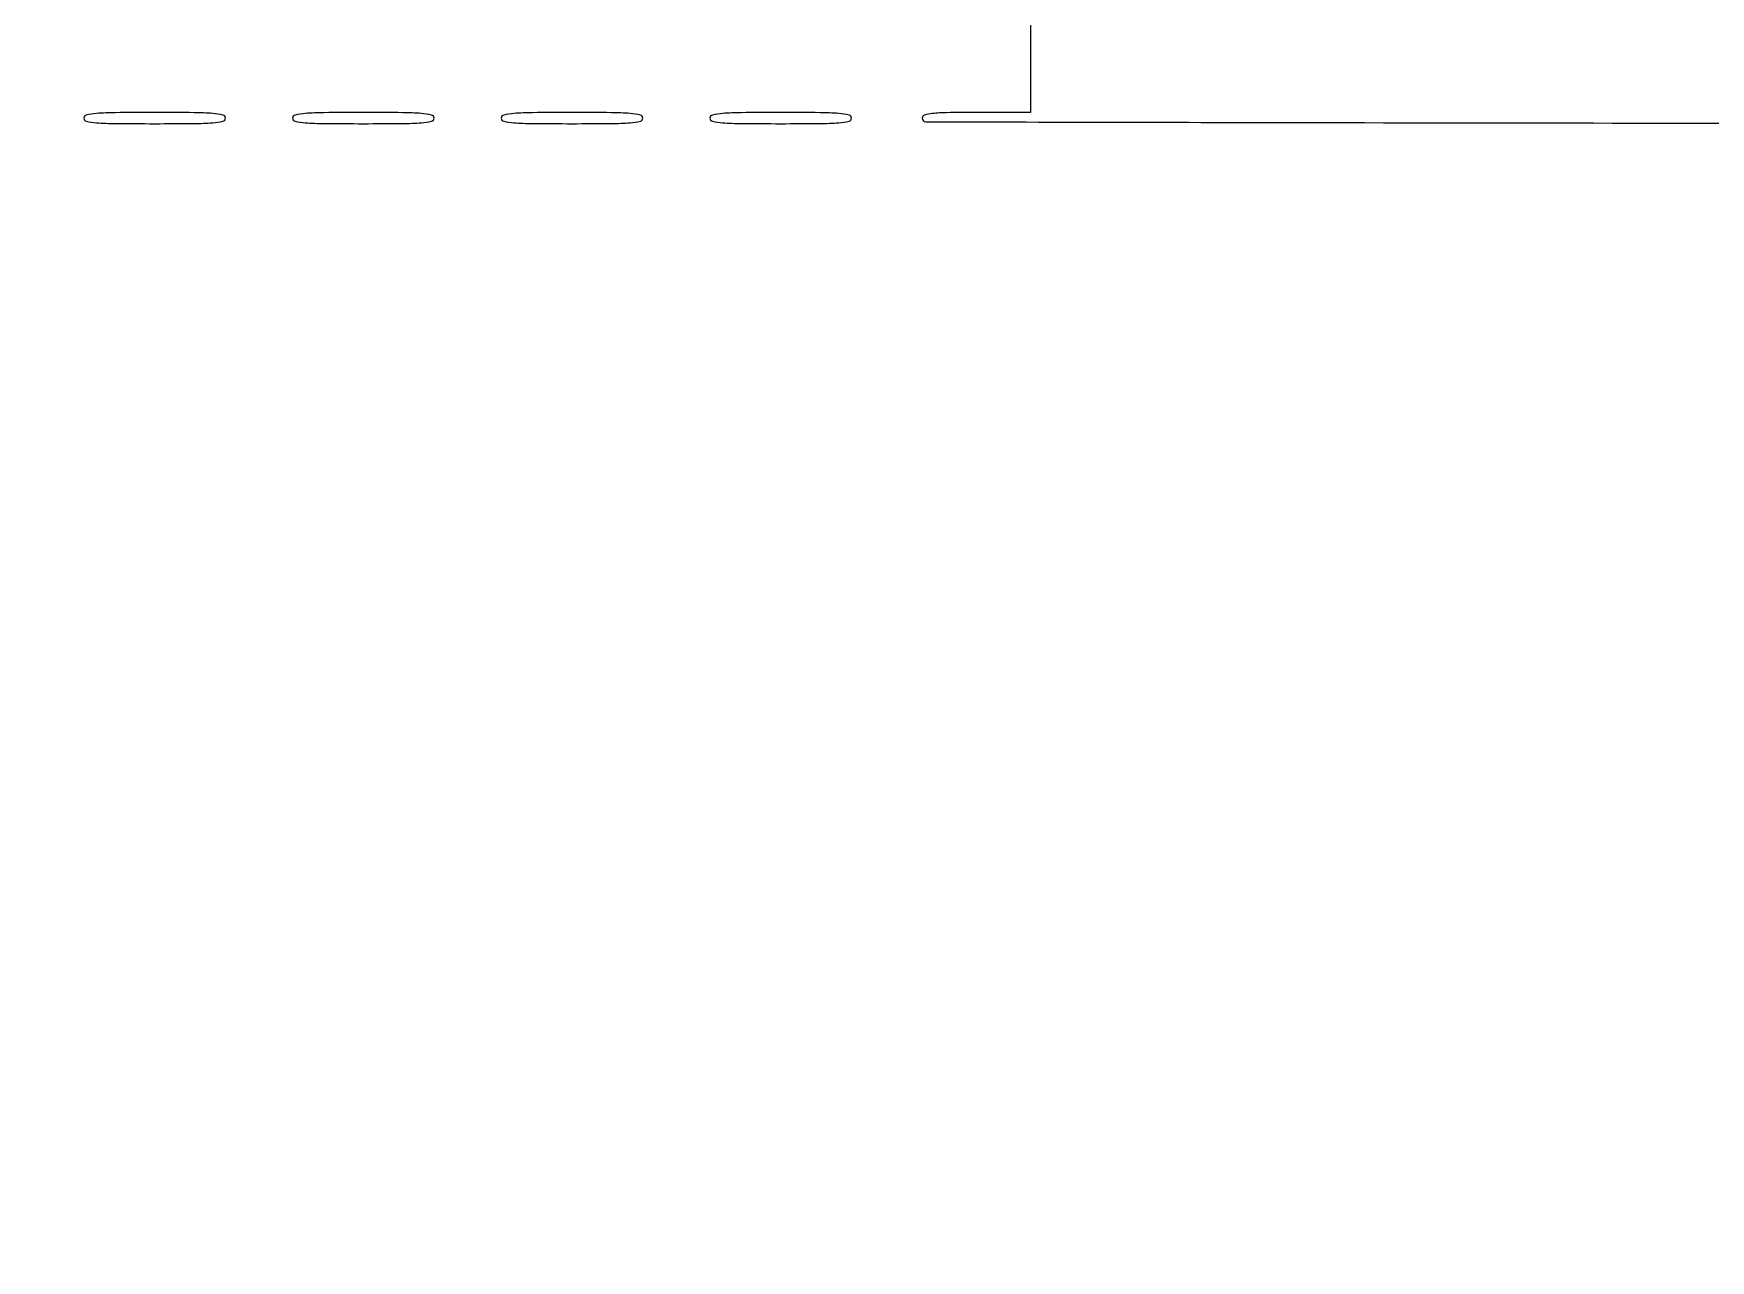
# Model space of a CAD drawing. Extents: x 0 to 1066, y 0 to 761.
# Drawn here: x 342.16 to 380.23, y 255.23 to 283.09 of the extents above; entities that cross this region are included whole.
import ezdxf

# ---------------------------------------------------------------- set-up
doc = ezdxf.new("R2010")
doc.units = 0
doc.header["$MEASUREMENT"] = 0

msp = doc.modelspace()

# ---------------------------------------------------------------- linework, layer by layer
for points in [[(183.390323, 95.266879, 0.000001), (192.989143, 95.254457, 0.000118)], [(352.558836, 95.240684, -0.000004), (375.624384, 95.211821, -0.198594)], [(479.458836, 95.240684, -0.000004), (502.524384, 95.211821, -0.198594)], [(733.258836, 95.240684, -0.000004), (756.324384, 95.211821, -0.198594)], [(289.192229, 95.24091, -0.000004), (312.172908, 95.212432, -0.198597)], [(393.551703, 95.267421, -0.000028), (416.092229, 95.24091, -0.000004), (439.072908, 95.212432, -0.198597)], [(542.992229, 95.24091, -0.000004), (565.972908, 95.212432, -0.198597)], [(606.442229, 95.24091, -0.000004), (629.422908, 95.212432, -0.198597)], [(669.892229, 95.24091, -0.000004), (692.872908, 95.212432, -0.198597)], [(375.823742, 112.056445, -0.000003), (375.794083, 98.149601, -0.198357)], [(364.7952, 284.1714), (364.7952, 282.7332), (364.7952, 281.295), (363.5685, 281.295, 0.003211), (362.894791, 281.290673, 0.022576), (362.567296, 281.271661, 0.0494), (362.391685, 281.235724, 0.328679), (362.3418, 281.168035, 0.4136), (362.425596, 281.084063, 0.000042), (371.51622, 281.065802, 0.000521), (385.374656, 281.053576, 0.000057), (417.31065, 281.062285)], [(151.90136, 126.727696, 0.000007), (163.955628, 114.675766, 0.000012), (174.108223, 104.525945)], [(247.69479, 97.969724, -0.000011), (217.15153, 97.968336, -0.000022), (186.984277, 97.968962, -0.015973)]]:
    msp.add_lwpolyline(points, format="xyb")
for points in [[(409.06215, 749.15415), (40.8618, 749.132981), (40.8618, 380.65769), (40.8618, 12.1824), (501.2973, 12.1824), (961.7328, 12.1824), (961.7328, 380.646631), (961.7328, 749.110861), (961.41555, 749.1633, 0.040886), (961.153339, 749.184871, 0.000002), (934.190609, 749.194398, 0.000089), (904.448031, 749.199508, 0.000054), (869.1804, 749.195529, -0.000029), (813.61687, 749.186499, -0.000004), (696.10453, 749.175037, -0.000004), (556.774728, 749.163736, -0.000004)], [(343.3068, 281.1681, 0.353061), (343.363159, 281.098234, 0.033617), (343.59585, 281.06402, 0.017378), (344.019557, 281.045351, 0.00232), (344.9142, 281.0412, 0.00232), (345.808843, 281.045351, 0.017378), (346.23255, 281.06402, 0.033617), (346.465241, 281.098234, 0.353061), (346.5216, 281.1681, 0.353061), (346.465241, 281.237966, 0.033617), (346.23255, 281.27218, 0.017378), (345.808843, 281.290849, 0.00232), (344.9142, 281.295, 0.00232), (344.019557, 281.290849, 0.017378), (343.59585, 281.27218, 0.033617), (343.363159, 281.237966, 0.353061)], [(348.0444, 281.1681, 0.353061), (348.100759, 281.098234, 0.033617), (348.33345, 281.06402, 0.017378), (348.757157, 281.045351, 0.00232), (349.6518, 281.0412, 0.00232), (350.546443, 281.045351, 0.017378), (350.97015, 281.06402, 0.033617), (351.202841, 281.098234, 0.353061), (351.2592, 281.1681, 0.353061), (351.202841, 281.237966, 0.033617), (350.97015, 281.27218, 0.017378), (350.546443, 281.290849, 0.00232), (349.6518, 281.295, 0.00232), (348.757157, 281.290849, 0.017378), (348.33345, 281.27218, 0.033617), (348.100759, 281.237966, 0.353061)], [(352.782, 281.1681, 0.353061), (352.838359, 281.098234, 0.033617), (353.07105, 281.06402, 0.017378), (353.494757, 281.045351, 0.00232), (354.3894, 281.0412, 0.00232), (355.284043, 281.045351, 0.017378), (355.70775, 281.06402, 0.033617), (355.940441, 281.098234, 0.353061), (355.9968, 281.1681, 0.353061), (355.940441, 281.237966, 0.033617), (355.70775, 281.27218, 0.017378), (355.284043, 281.290849, 0.00232), (354.3894, 281.295, 0.00232), (353.494757, 281.290849, 0.017378), (353.07105, 281.27218, 0.033617), (352.838359, 281.237966, 0.353061)], [(357.5196, 281.1681, 0.353061), (357.575959, 281.098234, 0.033617), (357.80865, 281.06402, 0.017378), (358.232357, 281.045351, 0.00232), (359.127, 281.0412, 0.00232), (360.021643, 281.045351, 0.017378), (360.44535, 281.06402, 0.033617), (360.678041, 281.098234, 0.353061), (360.7344, 281.1681, 0.353061), (360.678041, 281.237966, 0.033617), (360.44535, 281.27218, 0.017378), (360.021643, 281.290849, 0.00232), (359.127, 281.295, 0.00232), (358.232357, 281.290849, 0.017378), (357.80865, 281.27218, 0.033617), (357.575959, 281.237966, 0.353061)]]:
    msp.add_lwpolyline(points, format="xyb", close=True)

doc.saveas('drawing.dxf')
